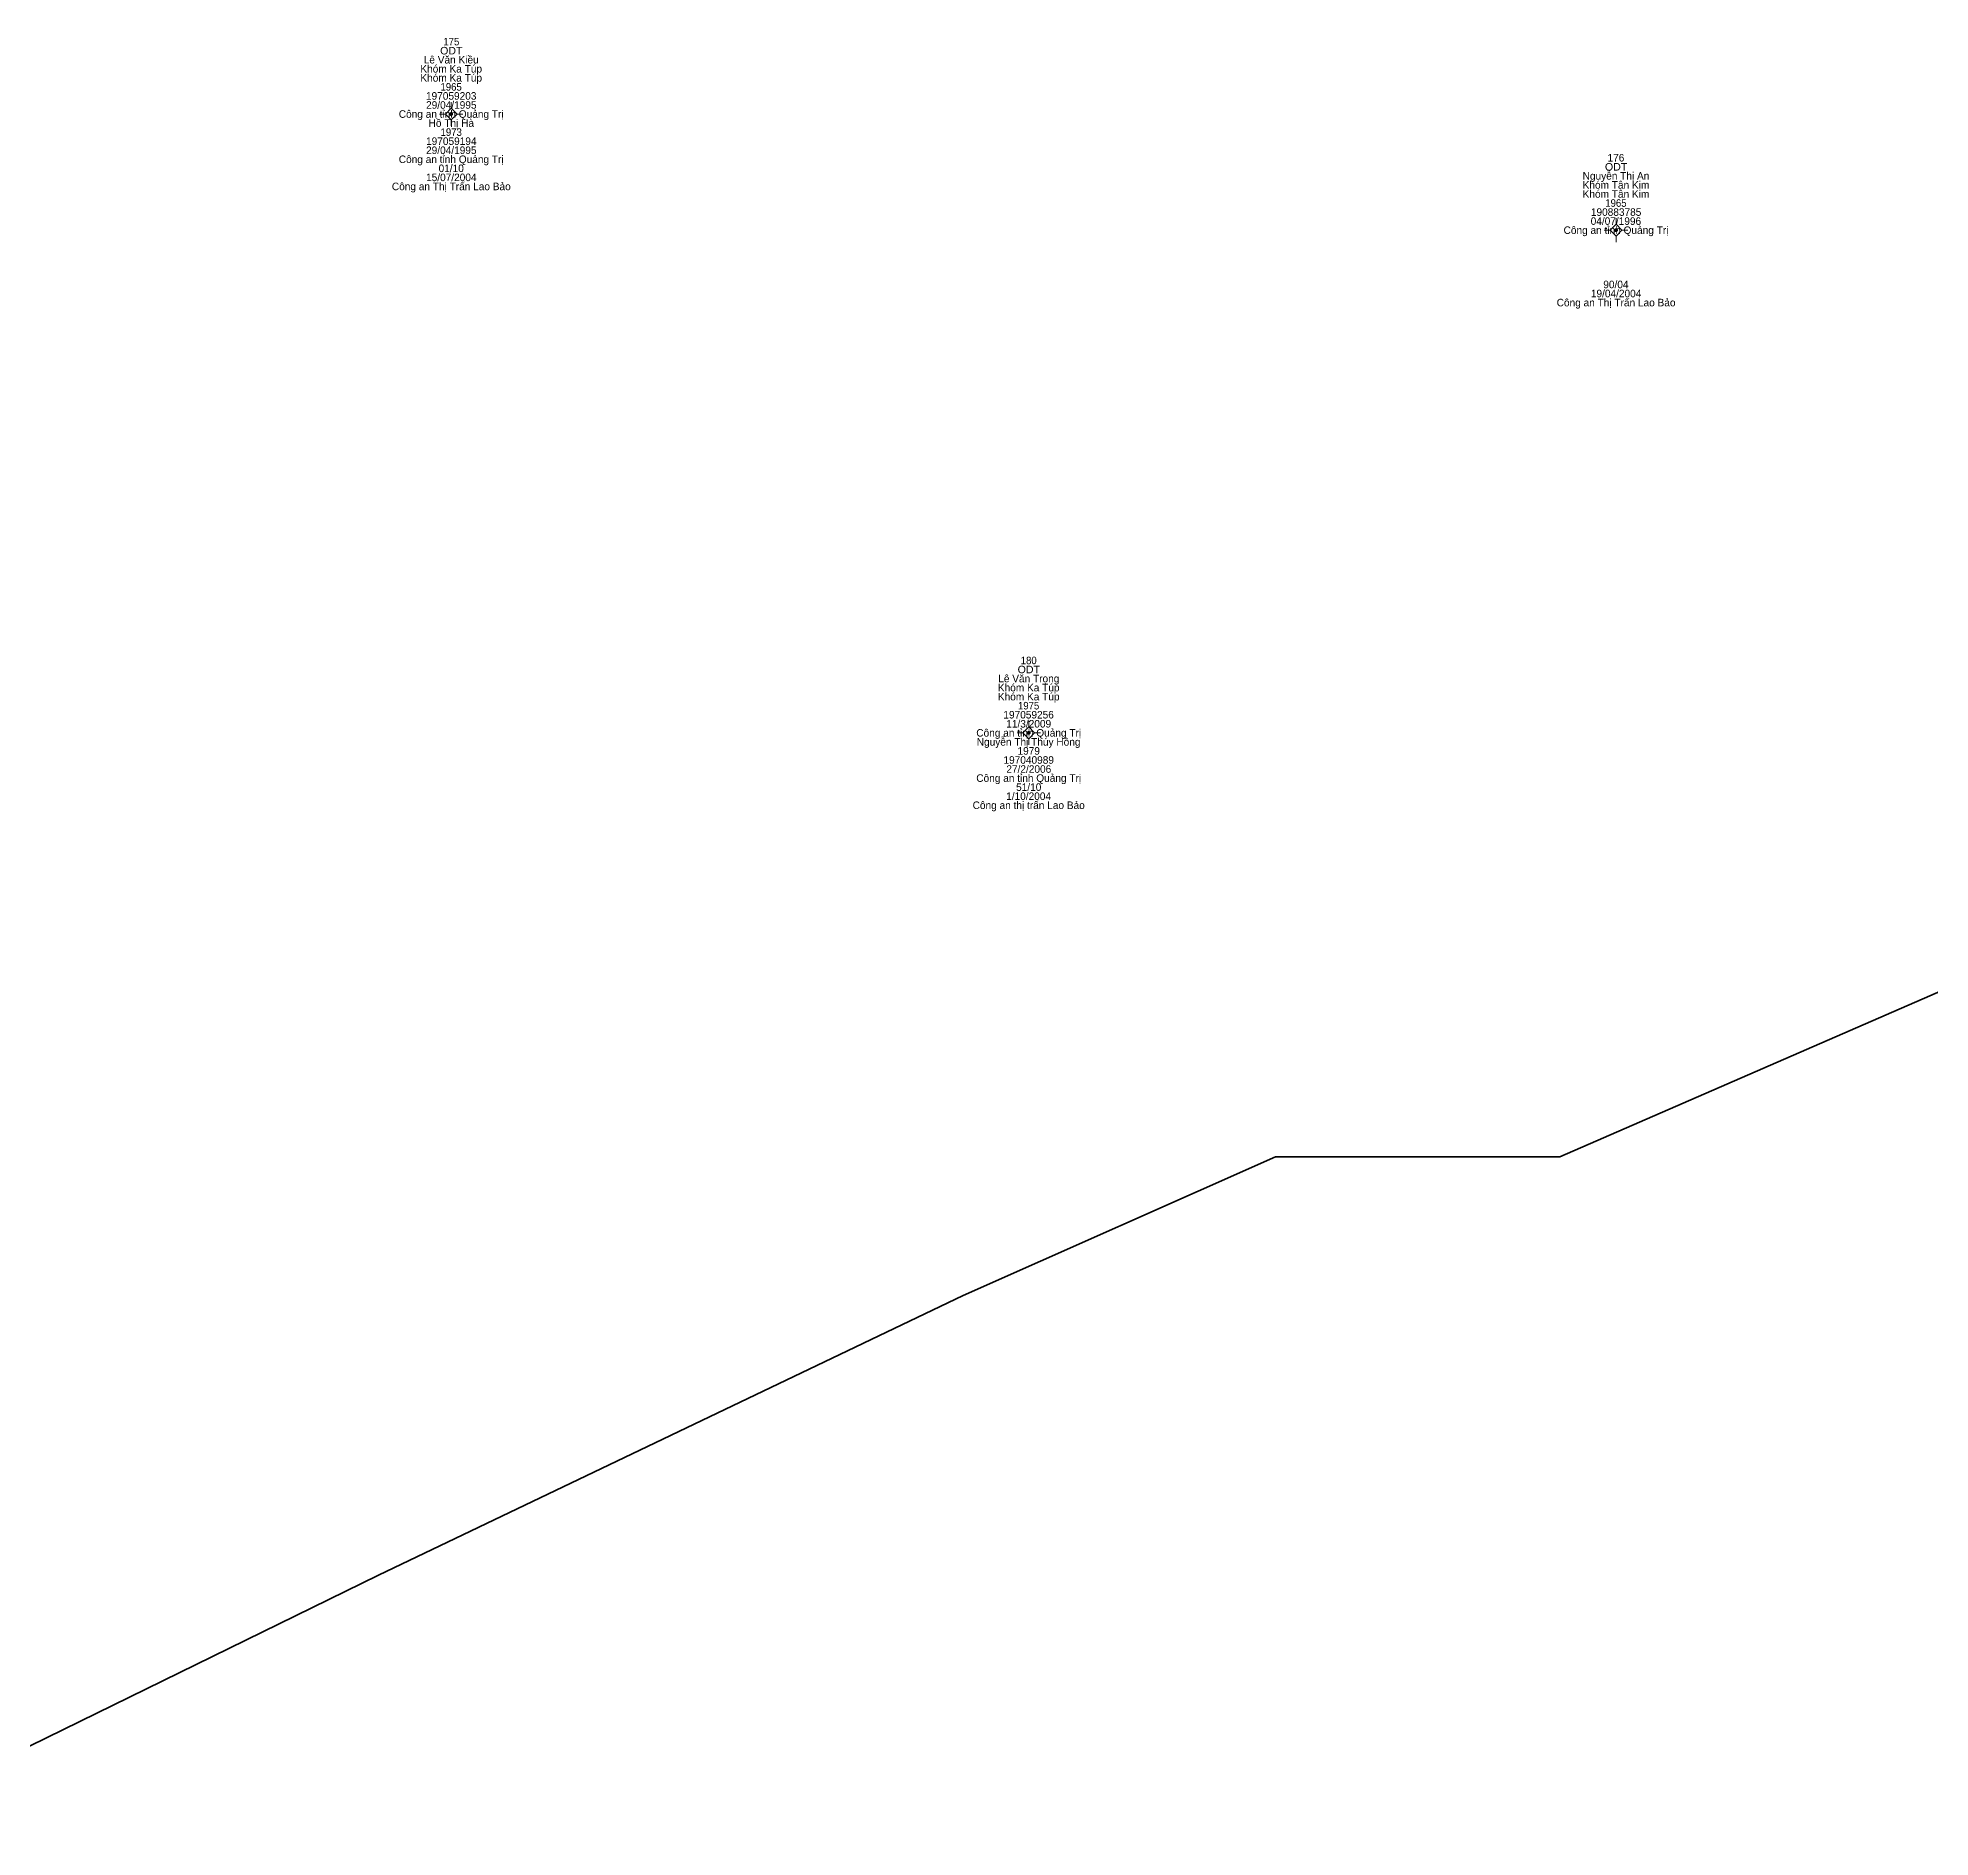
# Model space of a CAD drawing. Header units: metres. Extents: x 535754 to 536552, y 1836422 to 1837057.
# Drawn here: x 536141.9 to 536242.3, y 1836463.9 to 1836559.3 of the extents above; entities that cross this region are included whole.
import ezdxf
from ezdxf.enums import TextEntityAlignment as Align

# ---------------------------------------------------------------- set-up
doc = ezdxf.new("R2010")
doc.units = ezdxf.units.M
doc.header["$LTSCALE"] = 0.16
doc.linetypes.add('MEDIUM_DASHED', pattern=[4.5, 3, -1.5])
for name, color, linetype, lineweight in [('11', 7, 'MEDIUM_DASHED', 13), ('15', 7, 'Continuous', 13), ('54', 7, 'Continuous', 35)]:
    doc.layers.add(name, color=color, linetype=linetype, lineweight=lineweight)

msp = doc.modelspace()

# ---------------------------------------------------------------- hatches: boundary and pattern name
at = {"layer": '11'}
for points in [[(536163.9049, 1836555.31, 1), (536163.7549, 1836555.31, 1)], [(536225.6849, 1836549.15, 1), (536225.5349, 1836549.15, 1)], [(536194.5349, 1836522.49, 1), (536194.3849, 1836522.49, 1)]]:
    msp.add_hatch(color=256, dxfattribs=at).paths.add_polyline_path(points)

# ---------------------------------------------------------------- linework, layer by layer
for p, q in [((536163.83, 1836555.94), (536163.83, 1836555.62)), ((536163.52, 1836555.31), (536163.2, 1836555.31)), ((536163.83, 1836555), (536163.83, 1836554.68)), ((536164.45, 1836555.31), (536164.14, 1836555.31)), ((536225.61, 1836549.78), (536225.61, 1836549.46)), ((536225.3, 1836549.15), (536224.98, 1836549.15)), ((536225.61, 1836548.84), (536225.61, 1836548.52)), ((536226.24, 1836549.15), (536225.92, 1836549.15)), ((536194.46, 1836523.12), (536194.46, 1836522.8)), ((536194.15, 1836522.49), (536193.84, 1836522.49)), ((536194.46, 1836522.18), (536194.46, 1836521.86)), ((536195.08, 1836522.49), (536194.77, 1836522.49))]:
    msp.add_line(p, q, dxfattribs=at)
for points in [[(536163.83, 1836555.62), (536163.52, 1836555.31), (536163.83, 1836555), (536164.14, 1836555.31)], [(536225.61, 1836549.46), (536225.3, 1836549.15), (536225.61, 1836548.84), (536225.92, 1836549.15)], [(536194.46, 1836522.8), (536194.15, 1836522.49), (536194.46, 1836522.18), (536194.77, 1836522.49)]]:
    msp.add_lwpolyline(points, close=True, dxfattribs=at)
for centre in [(536163.8299, 1836555.31), (536225.6099, 1836549.15), (536194.4599, 1836522.49)]:
    msp.add_circle(centre, 0.075, dxfattribs=at)
at = {"layer": '54'}
for p, q in [((536207.55, 1836500), (536190.98, 1836492.65)), ((536207.55, 1836500), (536222.63, 1836500)), ((536190.98, 1836492.65), (536159.98, 1836477.82)), ((536159.98, 1836477.82), (536131.6, 1836463.92))]:
    msp.add_line(p, q, dxfattribs=at)
msp.add_lwpolyline([(536302.19, 1836534.94), (536248.8, 1836511.38), (536222.63, 1836500)], dxfattribs=at)

# ---------------------------------------------------------------- texts
at = {"layer": '15'}
for s, width, p in [('ODT', 1.05, (536163.835, 1836558.47)), ('175', 0.95, (536163.835, 1836558.95)), ('1965', 0.95, (536163.825, 1836556.55)), ('1973', 0.95, (536163.83, 1836554.15)), ('ODT', 1.05, (536225.615, 1836552.31)), ('1965', 0.95, (536225.605, 1836550.39)), ('ODT', 1.05, (536194.465, 1836525.65)), ('180', 0.95, (536194.46, 1836526.13)), ('1975', 0.95, (536194.455, 1836523.73))]:
    msp.add_text(s, height=0.4, dxfattribs=dict(at, width=width)).set_placement(p, align=Align.CENTER)
for s, p in [('Khóm Ka Túp', (536163.83, 1836557.51)), ('Lê Văn Kiều', (536163.83, 1836557.99)), ('Khóm Ka Túp', (536163.83, 1836557.03)), ('29/04/1995', (536163.835, 1836555.59)), ('197059203', (536163.83, 1836556.07)), ('Công an tỉnh Quảng Trị', (536163.83, 1836555.11)), ('Hồ Thị Hà', (536163.835, 1836554.63)), ('197059194', (536163.835, 1836553.67)), ('Công an tỉnh Quảng Trị', (536163.83, 1836552.71)), ('29/04/1995', (536163.835, 1836553.19)), ('176', (536225.605, 1836552.79)), ('15/07/2004', (536163.835, 1836551.75)), ('01/10', (536163.83, 1836552.23)), ('Nguyễn Thị An', (536225.61, 1836551.83)), ('Khóm Tân Kim', (536225.61, 1836551.35)), ('Công an Thị Trấn Lao Bảo', (536163.835, 1836551.27)), ('Khóm Tân Kim', (536225.61, 1836550.87)), ('04/07/1996', (536225.605, 1836549.43)), ('190883785', (536225.615, 1836549.91)), ('Công an tỉnh Quảng Trị', (536225.61, 1836548.95)), ('19/04/2004', (536225.615, 1836545.59)), ('90/04', (536225.605, 1836546.07)), ('Công an Thị Trấn Lao Bảo', (536225.615, 1836545.11)), ('Khóm Ka Túp', (536194.46, 1836524.69)), ('Khóm Ka Túp', (536194.46, 1836524.21)), ('Lê Văn Trọng', (536194.465, 1836525.17)), ('197059256', (536194.455, 1836523.25)), ('Công an tỉnh Quảng Trị', (536194.46, 1836522.29)), ('11/3/2009', (536194.46, 1836522.77)), ('Nguyễn Thị Thúy Hồng', (536194.455, 1836521.81)), ('1979', (536194.46, 1836521.33)), ('197040989', (536194.46, 1836520.85)), ('27/2/2006', (536194.465, 1836520.37)), ('Công an tỉnh Quảng Trị', (536194.46, 1836519.89)), ('51/10', (536194.46, 1836519.41)), ('Công an thị trấn Lao Bảo', (536194.46, 1836518.45)), ('1/10/2004', (536194.455, 1836518.93))]:
    msp.add_text(s, height=0.4, dxfattribs=at).set_placement(p, align=Align.CENTER)

doc.saveas('drawing.dxf')
